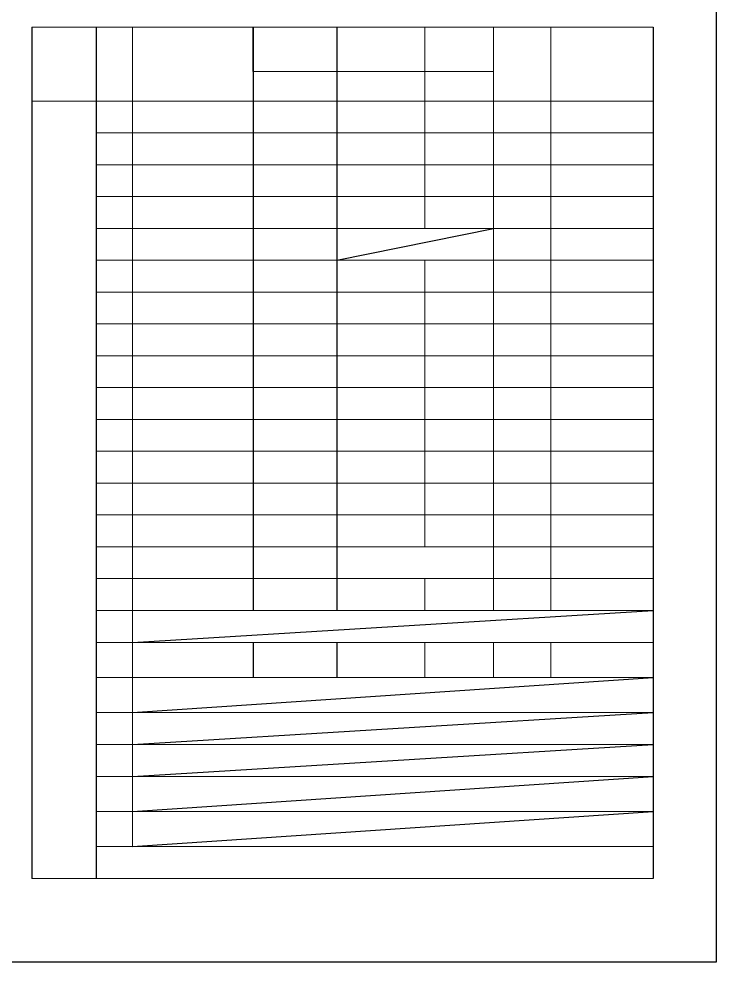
# Model space of a CAD drawing. Extents: x 102162 to 621267, y -39398 to 328893.
# Drawn here: x 314860 to 324912, y 212602 to 226206 of the extents above; entities that cross this region are included whole.
import ezdxf

# ---------------------------------------------------------------- set-up
doc = ezdxf.new("R2010")
doc.units = 0
doc.header["$LTSCALE"] = 1000
doc.header["$MEASUREMENT"] = 0
doc.layers.add('钢架', color=7, linetype='Continuous', lineweight=25)

msp = doc.modelspace()

# ---------------------------------------------------------------- linework, layer by layer
at = {"color": 1}
for p, q in [((315046.4, 226087.2), (315046.4, 213808.4)), ((315978.1, 213808.4), (315978.1, 226087.2))]:
    msp.add_line(p, q, dxfattribs=at)
for p, q in [((318237.5, 225448.4), (318237.5, 226087.2)), ((318237.5, 226087.2), (318237.5, 217674.6)), ((319445.1, 226087.2), (319445.1, 218133.6)), ((319445.1, 226087.2), (319445.1, 217674.6)), ((324001.9, 226087.2), (324001.9, 213808.4)), ((319445.1, 222724), (321703.2, 223183.1)), ((316498.2, 217211.2), (324001.9, 217674.6)), ((318237.5, 217211.2), (318237.5, 216705.9)), ((319445.1, 217211.2), (319445.1, 216705.9)), ((316498.2, 216200.5), (324001.9, 216705.9)), ((316498.2, 215741.5), (324001.9, 216200.5)), ((316498.2, 215278.1), (324001.9, 215741.5)), ((316498.2, 214772.8), (324001.9, 215278.1)), ((316498.2, 214267.4), (324001.9, 214772.8))]:
    msp.add_line(p, q)
msp.add_lwpolyline([(295211.7, 233601.7), (324911.7, 233601.7), (324911.7, 212601.7), (295211.7, 212601.7)], close=True)
at = {"layer": '钢架', "lineweight": 13}
for p, q in [((315046.4, 226087.2), (324001.9, 226087.2)), ((316498.2, 226087.2), (316498.2, 214267.4)), ((320713.2, 226087.2), (320713.2, 223183.1)), ((321703.2, 226087.2), (321703.2, 217674.6)), ((322528.5, 226087.2), (322528.5, 217674.6)), ((318237.5, 225448.4), (321703.2, 225448.4)), ((315046.4, 225019.3), (324001.9, 225019.3)), ((315978.1, 224560.2), (324001.9, 224560.2)), ((315978.1, 224101.2), (324001.9, 224101.2)), ((315978.1, 223642.1), (324001.9, 223642.1)), ((315978.1, 223642.1), (324001.9, 223642.1)), ((315978.1, 223183.1), (324001.9, 223183.1)), ((315978.1, 222724), (324001.9, 222724)), ((320713.2, 222724), (320713.2, 218592.7)), ((315978.1, 222265), (324001.9, 222265)), ((315978.1, 221806), (324001.9, 221806)), ((315978.1, 221346.9), (324001.9, 221346.9)), ((315978.1, 220887.9), (324001.9, 220887.9)), ((315978.1, 220428.8), (324001.9, 220428.8)), ((315978.1, 220428.8), (324001.9, 220428.8)), ((315978.1, 220428.8), (324001.9, 220428.8)), ((315978.1, 220428.8), (324001.9, 220428.8)), ((315978.1, 219969.8), (324001.9, 219969.8)), ((315978.1, 219969.8), (324001.9, 219969.8)), ((315978.1, 219510.7), (324001.9, 219510.7)), ((315978.1, 219510.7), (324001.9, 219510.7)), ((315978.1, 219510.7), (324001.9, 219510.7)), ((315978.1, 219051.7), (324001.9, 219051.7)), ((315978.1, 219051.7), (324001.9, 219051.7)), ((315978.1, 218592.7), (324001.9, 218592.7)), ((315978.1, 218592.7), (324001.9, 218592.7)), ((315978.1, 218592.7), (324001.9, 218592.7)), ((315978.1, 218592.7), (324001.9, 218592.7)), ((315978.1, 218133.6), (324001.9, 218133.6)), ((315978.1, 218133.6), (324001.9, 218133.6)), ((315978.1, 218133.6), (324001.9, 218133.6)), ((315978.1, 218133.6), (324001.9, 218133.6)), ((320713.2, 218133.6), (320713.2, 217674.6)), ((315978.1, 217674.6), (324001.9, 217674.6)), ((315978.1, 217674.6), (324001.9, 217674.6)), ((315978.1, 217674.6), (324001.9, 217674.6)), ((315978.1, 217674.6), (324001.9, 217674.6)), ((315978.1, 217211.2), (324001.9, 217211.2)), ((320713.2, 217211.2), (320713.2, 216705.9)), ((321703.2, 217211.2), (321703.2, 216705.9)), ((322528.5, 217211.2), (322528.5, 216705.9)), ((315978.1, 216705.9), (324001.9, 216705.9)), ((315978.1, 216705.9), (324001.9, 216705.9)), ((315978.1, 216705.9), (324001.9, 216705.9)), ((315978.1, 216705.9), (324001.9, 216705.9)), ((315978.1, 216705.9), (324001.9, 216705.9)), ((315978.1, 216200.5), (324001.9, 216200.5)), ((315978.1, 215741.5), (324001.9, 215741.5)), ((315978.1, 215741.5), (324001.9, 215741.5)), ((315978.1, 215741.5), (324001.9, 215741.5)), ((315978.1, 215741.5), (324001.9, 215741.5)), ((315978.1, 215741.5), (324001.9, 215741.5)), ((315978.1, 215278.1), (324001.9, 215278.1)), ((315978.1, 214772.8), (324001.9, 214772.8)), ((315978.1, 214772.8), (324001.9, 214772.8)), ((315978.1, 214772.8), (324001.9, 214772.8)), ((315978.1, 214772.8), (324001.9, 214772.8)), ((315978.1, 214772.8), (324001.9, 214772.8)), ((315978.1, 214267.4), (324001.9, 214267.4)), ((315046.4, 213808.4), (324001.9, 213808.4)), ((315978.1, 213808.4), (324001.9, 213808.4))]:
    msp.add_line(p, q, dxfattribs=at)

doc.saveas('drawing.dxf')
